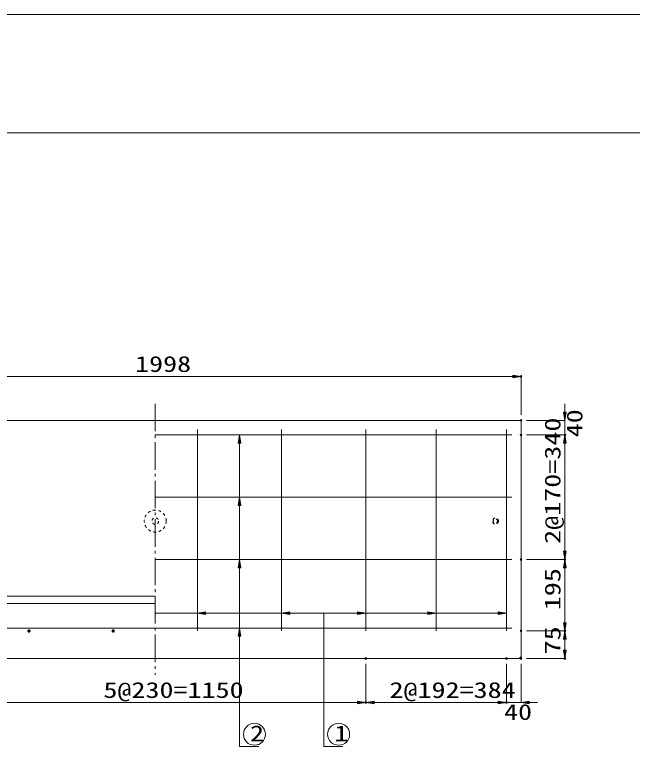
# Model space of a CAD drawing. Units: millimetres, scale not verified. Extents: x 0 to 6300, y 0 to 4455.
# Drawn here: x 1687 to 3375, y 2458 to 4455 of the extents above; entities that cross this region are included whole.
import ezdxf
from ezdxf.enums import TextEntityAlignment as Align

# ---------------------------------------------------------------- set-up
doc = ezdxf.new("R2010")
doc.units = ezdxf.units.MM
doc.header["$LTSCALE"] = 10
doc.header["$PDMODE"] = 32
doc.header["$PDSIZE"] = 5
for name, pattern in [('USER1', [1.5, 0.75, -0.75]), ('USER2', [10.5, 7.5, -1.125, 0.75, -1.125]), ('USER3', [0.75, 0.5, -0.25])]:
    doc.linetypes.add(name, pattern=pattern)
for name, color, linetype, lineweight in [('Defpoints_2', 7, 'Continuous', 13), ('S-1', 2, 'USER1', 13), ('S-2', 3, 'Continuous', 13), ('S-4', 4, 'USER3', 13), ('S-Dim', 1, 'Continuous', 13), ('TTL-FRAM', 3, 'Continuous', 13)]:
    doc.layers.add(name, color=color, linetype=linetype, lineweight=lineweight)
doc.styles.add('ＭＳ ゴシック', font='')
doc.styles.get('ＭＳ ゴシック').set_extended_font_data('MS Gothic')

msp = doc.modelspace()

# ---------------------------------------------------------------- hatches: boundary and pattern name
at = {"layer": 'S-2'}
for points in [[(1729.5, 2772.5), (1729.48, 2772.88), (1729.41, 2773.25), (1729.29, 2773.6), (1729.13, 2773.95), (1728.93, 2774.26), (1728.69, 2774.55), (1728.41, 2774.81), (1728.11, 2775.03), (1727.78, 2775.21), (1727.43, 2775.35), (1727.06, 2775.45), (1726.69, 2775.49), (1726.31, 2775.49), (1725.94, 2775.45), (1725.57, 2775.35), (1725.22, 2775.21), (1724.89, 2775.03), (1724.59, 2774.81), (1724.31, 2774.55), (1724.07, 2774.26), (1723.87, 2773.95), (1723.71, 2773.6), (1723.59, 2773.25), (1723.52, 2772.88), (1723.5, 2772.5), (1726.5, 2772.5)], [(1723.5, 2772.5), (1723.52, 2772.12), (1723.59, 2771.75), (1723.71, 2771.4), (1723.87, 2771.05), (1724.07, 2770.74), (1724.31, 2770.45), (1724.59, 2770.19), (1724.89, 2769.97), (1725.22, 2769.79), (1725.57, 2769.65), (1725.94, 2769.55), (1726.31, 2769.51), (1726.69, 2769.51), (1727.06, 2769.55), (1727.43, 2769.65), (1727.78, 2769.79), (1728.11, 2769.97), (1728.41, 2770.19), (1728.69, 2770.45), (1728.93, 2770.74), (1729.13, 2771.05), (1729.29, 2771.4), (1729.41, 2771.75), (1729.48, 2772.12), (1729.5, 2772.5), (1726.5, 2772.5)], [(1959.5, 2772.5), (1959.48, 2772.88), (1959.41, 2773.25), (1959.29, 2773.6), (1959.13, 2773.95), (1958.93, 2774.26), (1958.69, 2774.55), (1958.41, 2774.81), (1958.11, 2775.03), (1957.78, 2775.21), (1957.43, 2775.35), (1957.06, 2775.45), (1956.69, 2775.49), (1956.31, 2775.49), (1955.94, 2775.45), (1955.57, 2775.35), (1955.22, 2775.21), (1954.89, 2775.03), (1954.59, 2774.81), (1954.31, 2774.55), (1954.07, 2774.26), (1953.87, 2773.95), (1953.71, 2773.6), (1953.59, 2773.25), (1953.52, 2772.88), (1953.5, 2772.5), (1956.5, 2772.5)], [(1953.5, 2772.5), (1953.52, 2772.12), (1953.59, 2771.75), (1953.71, 2771.4), (1953.87, 2771.05), (1954.07, 2770.74), (1954.31, 2770.45), (1954.59, 2770.19), (1954.89, 2769.97), (1955.22, 2769.79), (1955.57, 2769.65), (1955.94, 2769.55), (1956.31, 2769.51), (1956.69, 2769.51), (1957.06, 2769.55), (1957.43, 2769.65), (1957.78, 2769.79), (1958.11, 2769.97), (1958.41, 2770.19), (1958.69, 2770.45), (1958.93, 2770.74), (1959.13, 2771.05), (1959.29, 2771.4), (1959.41, 2771.75), (1959.48, 2772.12), (1959.5, 2772.5), (1956.5, 2772.5)]]:
    msp.add_hatch(color=256, dxfattribs=at).paths.add_polyline_path(points)
at = {"layer": 'S-Dim'}
for points in [[(3048, 3471.25), (3048, 3463.75), (3070.5, 3467.5)], [(3186.75, 3370), (3194.25, 3370), (3190.5, 3347.5)], [(2297.75, 3285), (2305.25, 3285), (2301.5, 3307.5)], [(3186.75, 3285), (3194.25, 3285), (3190.5, 3307.5)], [(3186.75, 3285), (3194.25, 3285), (3190.5, 3307.5)], [(2297.75, 3115), (2305.25, 3115), (2301.5, 3137.5)], [(3186.75, 2990), (3194.25, 2990), (3190.5, 2967.5)], [(2297.75, 2945), (2305.25, 2945), (2301.5, 2967.5)], [(3186.75, 2945), (3194.25, 2945), (3190.5, 2967.5)], [(2209, 2817.43), (2209, 2824.93), (2186.5, 2821.18)], [(2439, 2817.43), (2439, 2824.93), (2416.5, 2821.18)], [(2624, 2817.43), (2624, 2824.93), (2646.5, 2821.18)], [(2816, 2817.43), (2816, 2824.93), (2838.5, 2821.18)], [(3008, 2817.43), (3008, 2824.93), (3030.5, 2821.18)], [(2297.75, 2758), (2305.25, 2758), (2301.5, 2780.5)], [(3186.75, 2795), (3194.25, 2795), (3190.5, 2772.5)], [(3186.75, 2750), (3194.25, 2750), (3190.5, 2772.5)], [(3186.75, 2720), (3194.25, 2720), (3190.5, 2697.5)], [(2624, 2581.25), (2624, 2573.75), (2646.5, 2577.5)], [(2669, 2581.25), (2669, 2573.75), (2646.5, 2577.5)], [(3008, 2581.25), (3008, 2573.75), (3030.5, 2577.5)], [(3008, 2581.25), (3008, 2573.75), (3030.5, 2577.5)], [(3008, 2581.25), (3008, 2573.75), (3030.5, 2577.5)], [(3093, 2581.25), (3093, 2573.75), (3070.5, 2577.5)], [(3093, 2581.25), (3093, 2573.75), (3070.5, 2577.5)]]:
    msp.add_hatch(color=256, dxfattribs=at).paths.add_polyline_path(points)

# ---------------------------------------------------------------- linework, layer by layer
at = {"layer": 'Defpoints_2'}
msp.add_line((6300, 4455), (0, 4455), dxfattribs=at)
for p in [(3070.5, 3467.5), (3070.5, 3347.5), (3070.5, 3347.5), (3070.5, 3307.5), (3070.5, 3307.5), (3190.5, 3307.5), (3070.5, 2967.5), (3070.5, 2967.5), (3190.5, 2967.5), (3070.5, 2772.5), (3070.5, 2772.5), (3190.5, 2772.5), (2646.5, 2697.5), (2646.5, 2697.5), (3030.5, 2697.5), (3030.5, 2697.5), (3030.5, 2697.5), (3070.5, 2697.5), (3070.5, 2697.5), (3070.5, 2697.5), (3190.5, 2697.5), (2646.5, 2577.5), (2646.5, 2577.5), (3030.5, 2577.5), (3030.5, 2577.5)]:
    msp.add_point(p, dxfattribs=at)
at = {"layer": 'S-1', "linetype": 'Continuous'}
for p, q in [((3070.5, 3347.5), (1072.5, 3347.5)), ((3070.5, 2702.5), (3070.5, 3347.5)), ((1072.5, 2867.5), (2071.5, 2867.5)), ((1077.5, 2847.5), (2071.5, 2847.5)), ((1077.5, 2697.5), (3065.5, 2697.5)), ((3065.5, 2697.5), (3070.5, 2702.5))]:
    msp.add_line(p, q, dxfattribs=at)
at = {"layer": 'S-1'}
msp.add_circle((2071.5, 3072.5), 30, dxfattribs=at)
at = {"layer": 'S-2'}
for p, q in [((2186.5, 2772.5), (2186.5, 3322.5)), ((2416.5, 2772.5), (2416.5, 3322.5)), ((2646.5, 2772.5), (2646.5, 3322.5)), ((2838.5, 2772.5), (2838.5, 3322.5)), ((3030.5, 2772.5), (3030.5, 3322.5)), ((2071.5, 3307.5), (3045.5, 3307.5)), ((2071.5, 3137.5), (3045.5, 3137.5)), ((2071.5, 2967.5), (3045.5, 2967.5)), ((1225.5, 2780.5), (3045.5, 2780.5))]:
    msp.add_line(p, q, dxfattribs=at)
for points in [[(1729.5, 2772.5), (1729.48, 2772.88), (1729.41, 2773.25), (1729.29, 2773.6), (1729.13, 2773.95), (1728.93, 2774.26), (1728.69, 2774.55), (1728.41, 2774.81), (1728.11, 2775.03), (1727.78, 2775.21), (1727.43, 2775.35), (1727.06, 2775.45), (1726.69, 2775.49), (1726.31, 2775.49), (1725.94, 2775.45), (1725.57, 2775.35), (1725.22, 2775.21), (1724.89, 2775.03), (1724.59, 2774.81), (1724.31, 2774.55), (1724.07, 2774.26), (1723.87, 2773.95), (1723.71, 2773.6), (1723.59, 2773.25), (1723.52, 2772.88), (1723.5, 2772.5), (1726.5, 2772.5)], [(1723.5, 2772.5), (1723.52, 2772.12), (1723.59, 2771.75), (1723.71, 2771.4), (1723.87, 2771.05), (1724.07, 2770.74), (1724.31, 2770.45), (1724.59, 2770.19), (1724.89, 2769.97), (1725.22, 2769.79), (1725.57, 2769.65), (1725.94, 2769.55), (1726.31, 2769.51), (1726.69, 2769.51), (1727.06, 2769.55), (1727.43, 2769.65), (1727.78, 2769.79), (1728.11, 2769.97), (1728.41, 2770.19), (1728.69, 2770.45), (1728.93, 2770.74), (1729.13, 2771.05), (1729.29, 2771.4), (1729.41, 2771.75), (1729.48, 2772.12), (1729.5, 2772.5), (1726.5, 2772.5)], [(1959.5, 2772.5), (1959.48, 2772.88), (1959.41, 2773.25), (1959.29, 2773.6), (1959.13, 2773.95), (1958.93, 2774.26), (1958.69, 2774.55), (1958.41, 2774.81), (1958.11, 2775.03), (1957.78, 2775.21), (1957.43, 2775.35), (1957.06, 2775.45), (1956.69, 2775.49), (1956.31, 2775.49), (1955.94, 2775.45), (1955.57, 2775.35), (1955.22, 2775.21), (1954.89, 2775.03), (1954.59, 2774.81), (1954.31, 2774.55), (1954.07, 2774.26), (1953.87, 2773.95), (1953.71, 2773.6), (1953.59, 2773.25), (1953.52, 2772.88), (1953.5, 2772.5), (1956.5, 2772.5)], [(1953.5, 2772.5), (1953.52, 2772.12), (1953.59, 2771.75), (1953.71, 2771.4), (1953.87, 2771.05), (1954.07, 2770.74), (1954.31, 2770.45), (1954.59, 2770.19), (1954.89, 2769.97), (1955.22, 2769.79), (1955.57, 2769.65), (1955.94, 2769.55), (1956.31, 2769.51), (1956.69, 2769.51), (1957.06, 2769.55), (1957.43, 2769.65), (1957.78, 2769.79), (1958.11, 2769.97), (1958.41, 2770.19), (1958.69, 2770.45), (1958.93, 2770.74), (1959.13, 2771.05), (1959.29, 2771.4), (1959.41, 2771.75), (1959.48, 2772.12), (1959.5, 2772.5), (1956.5, 2772.5)]]:
    msp.add_lwpolyline(points, close=True, dxfattribs=at)
at = {"layer": 'S-4', "linetype": 'USER1'}
for centre, radius in [((2071.5, 3072.5), 9), ((3000.5, 3072.5), 8.25), ((3000.5, 3072.5), 6)]:
    msp.add_circle(centre, radius, dxfattribs=at)
at = {"layer": 'S-Dim'}
for p, q in [((1095, 3467.5), (3048, 3467.5)), ((3070.5, 3362.5), (3070.5, 3467.5)), ((3190.5, 3370), (3190.5, 3392.5)), ((3085.5, 3347.5), (3190.5, 3347.5)), ((3190.5, 3347.5), (3190.5, 3307.5)), ((2301.5, 3307.5), (2301.5, 2457.5)), ((3085.5, 3307.5), (3190.5, 3307.5)), ((3085.5, 3307.5), (3190.5, 3307.5)), ((3190.5, 3285), (3190.5, 3262.5)), ((3190.5, 3285), (3190.5, 2990)), ((3085.5, 2967.5), (3190.5, 2967.5)), ((3085.5, 2967.5), (3190.5, 2967.5)), ((3190.5, 2945), (3190.5, 2795)), ((2071.5, 2821.18), (3030.5, 2821.18)), ((2531.5, 2457.5), (2531.5, 2821.18)), ((3085.5, 2772.5), (3190.5, 2772.5)), ((3085.5, 2772.5), (3190.5, 2772.5)), ((3190.5, 2750), (3190.5, 2720)), ((3085.5, 2697.5), (3190.5, 2697.5)), ((2646.5, 2682.5), (2646.5, 2577.5)), ((2646.5, 2682.5), (2646.5, 2577.5)), ((3030.5, 2682.5), (3030.5, 2577.5)), ((3030.5, 2682.5), (3030.5, 2577.5)), ((3030.5, 2682.5), (3030.5, 2577.5)), ((3070.5, 2682.5), (3070.5, 2577.5)), ((3070.5, 2682.5), (3070.5, 2577.5)), ((1519, 2577.5), (2624, 2577.5)), ((3008, 2577.5), (2669, 2577.5)), ((3008, 2577.5), (2985.5, 2577.5)), ((3008, 2577.5), (2985.5, 2577.5)), ((3070.5, 2577.5), (3030.5, 2577.5)), ((3070.5, 2577.5), (3030.5, 2577.5)), ((3093, 2577.5), (3115.5, 2577.5)), ((3093, 2577.5), (3115.5, 2577.5)), ((2301.5, 2457.5), (2311.5, 2457.5)), ((2311.5, 2457.5), (2322.75, 2457.5)), ((2322.75, 2457.5), (2354.25, 2457.5)), ((2531.5, 2457.5), (2541.5, 2457.5)), ((2541.5, 2457.5), (2552.75, 2457.5)), ((2552.75, 2457.5), (2584.25, 2457.5))]:
    msp.add_line(p, q, dxfattribs=at)
at = {"layer": 'S-Dim', "linetype": 'USER2'}
msp.add_line((2071.5, 3392.5), (2071.5, 2652.5), dxfattribs=at)
at = {"layer": 'S-Dim'}
for points in [[(3048, 3471.25), (3048, 3463.75), (3070.5, 3467.5)], [(3186.75, 3370), (3194.25, 3370), (3190.5, 3347.5)], [(2297.75, 3285), (2305.25, 3285), (2301.5, 3307.5)], [(3186.75, 3285), (3194.25, 3285), (3190.5, 3307.5)], [(3186.75, 3285), (3194.25, 3285), (3190.5, 3307.5)], [(2297.75, 3115), (2305.25, 3115), (2301.5, 3137.5)], [(3186.75, 2990), (3194.25, 2990), (3190.5, 2967.5)], [(2297.75, 2945), (2305.25, 2945), (2301.5, 2967.5)], [(3186.75, 2945), (3194.25, 2945), (3190.5, 2967.5)], [(2209, 2817.43), (2209, 2824.93), (2186.5, 2821.18)], [(2439, 2817.43), (2439, 2824.93), (2416.5, 2821.18)], [(2624, 2817.43), (2624, 2824.93), (2646.5, 2821.18)], [(2816, 2817.43), (2816, 2824.93), (2838.5, 2821.18)], [(3008, 2817.43), (3008, 2824.93), (3030.5, 2821.18)], [(2297.75, 2758), (2305.25, 2758), (2301.5, 2780.5)], [(3186.75, 2795), (3194.25, 2795), (3190.5, 2772.5)], [(3186.75, 2750), (3194.25, 2750), (3190.5, 2772.5)], [(3186.75, 2720), (3194.25, 2720), (3190.5, 2697.5)], [(2624, 2581.25), (2624, 2573.75), (2646.5, 2577.5)], [(2669, 2581.25), (2669, 2573.75), (2646.5, 2577.5)], [(3008, 2581.25), (3008, 2573.75), (3030.5, 2577.5)], [(3008, 2581.25), (3008, 2573.75), (3030.5, 2577.5)], [(3008, 2581.25), (3008, 2573.75), (3030.5, 2577.5)], [(3093, 2581.25), (3093, 2573.75), (3070.5, 2577.5)], [(3093, 2581.25), (3093, 2573.75), (3070.5, 2577.5)]]:
    msp.add_lwpolyline(points, close=True, dxfattribs=at)
for centre in [(2342.38, 2490.62), (2572.38, 2490.62)]:
    msp.add_circle(centre, 30, dxfattribs=at)
at = {"layer": 'TTL-FRAM'}
msp.add_line((382.5, 4132.5), (6007.5, 4132.5), dxfattribs=at)

# ---------------------------------------------------------------- texts
at = {"layer": 'S-Dim', "style": 'ＭＳ ゴシック', "width": 1.3}
for s, p in [('1998', (2016.3, 3466.67)), ('5@230=1150', (1929.9, 2576.67)), ('2@192=384', (2711.3, 2576.67)), ('40', (3024.1, 2516.67)), ('40', (3024.1, 2516.67)), ('2', (2330.25, 2458.17)), ('1', (2560.25, 2458.17))]:
    msp.add_text(s, height=43.3, dxfattribs=at).set_placement(p, align=Align.BOTTOM_LEFT)
for s, p in [('40', (3251.33, 3301.1)), ('2@170=340', (3191.33, 3010.3)), ('195', (3191.33, 2829.2)), ('75', (3191.33, 2708.6))]:
    msp.add_text(s, height=43.3, rotation=90, dxfattribs=at).set_placement(p, align=Align.BOTTOM_LEFT)

doc.saveas('drawing.dxf')
